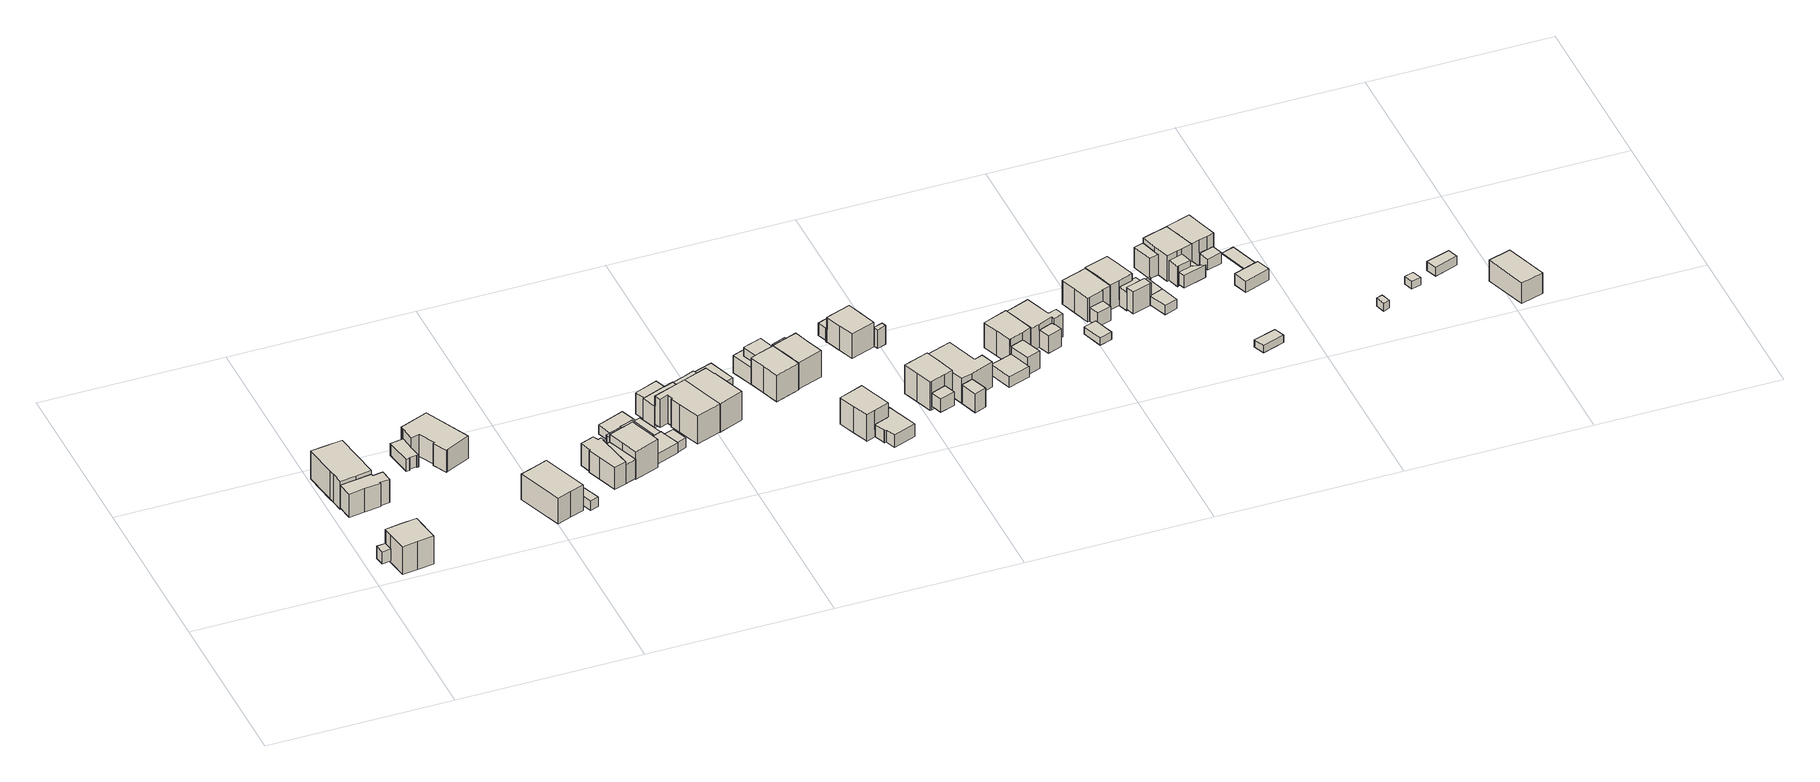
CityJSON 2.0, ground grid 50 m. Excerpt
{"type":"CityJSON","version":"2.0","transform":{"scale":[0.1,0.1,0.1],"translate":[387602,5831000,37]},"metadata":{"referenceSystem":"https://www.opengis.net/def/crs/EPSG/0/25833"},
"CityObjects":{
"building1":{"type":"Building","attributes":{"Gemeindeschluessel":"11000012","function":"31001_1010"},"address":[{"country":"Germany","locality":"Berlin","thoroughfareNumber":"52","thoroughfareName":"Am Vierrutenberg"}],"children":["building1-1","building1-2"]},
"building1-1":{"type":"BuildingPart","attributes":{"BezugspunktDach":"2200","measuredHeight":10.16,"storeysAboveGround":2},"parents":["building1"],"geometry":[{"type":"MultiSurface","lod":"1","boundaries":[[[0,1,2,3,4,5,6]],[[7,8,9,10,11,12,13]],[[7,13,6,5]],[[8,7,5,4]],[[9,8,4,3]],[[10,9,3,2]],[[11,10,2,1]],[[12,11,1,0]],[[13,12,14,15,16,17,0,6]],[[17,16,15,14]]]}]},
"building1-2":{"type":"BuildingPart","attributes":{"BezugspunktDach":"2200","measuredHeight":3.73,"storeysAboveGround":2},"parents":["building1"],"geometry":[{"type":"Solid","lod":"1","boundaries":[[[[18,17,16,19]],[[15,14,20,21]],[[15,21,19,16]],[[20,14,17,18]],[[21,20,18,19]],[[14,15,16,17]]]]}]},
"building2":{"type":"Building","attributes":{"Gemeindeschluessel":"11000012","function":"31001_1010"},"address":[{"country":"Germany","locality":"Berlin","thoroughfareNumber":"54","thoroughfareName":"Am Vierrutenberg"}],"children":["building2-1","building2-2"]},
"building2-1":{"type":"BuildingPart","attributes":{"BezugspunktDach":"2200","measuredHeight":10.24,"storeysAboveGround":2},"parents":["building2"],"geometry":[{"type":"MultiSurface","lod":"1","boundaries":[[[22,23,24,25,26,27,28,29]],[[30,31,32,33,34,35,36,37]],[[30,37,29,28]],[[31,30,28,27]],[[32,31,27,26]],[[38,39,26,25]],[[33,32,40,41]],[[42,38,25,24]],[[34,33,41,43]],[[35,34,24,23]],[[36,35,23,22]],[[37,36,22,29]],[[41,40,39,38]],[[43,41,38,42]]]}]},
"building2-2":{"type":"BuildingPart","attributes":{"BezugspunktDach":"2200","measuredHeight":9.84,"storeysAboveGround":2},"parents":["building2"],"geometry":[{"type":"MultiSurface","lod":"1","boundaries":[[[44,45,46,47,48,49,50,39,38,42]],[[41,40,51,52,53,54,55,56,57,43]],[[51,40,39,50]],[[52,51,50,49]],[[53,52,49,48]],[[54,53,48,47]],[[55,54,47,46]],[[56,55,46,45]],[[57,56,45,44]],[[43,57,44,42]],[[41,43,42,38]],[[58,40,41,38,39]]]}]},
"building3":{"type":"Building","attributes":{"Gemeindeschluessel":"11000012","BezugspunktDach":"2200","function":"31001_2723","measuredHeight":3.62,"storeysAboveGround":1},"address":[{"country":"Germany","locality":"Berlin","thoroughfareNumber":"54 (2)","thoroughfareName":"Am Vierrutenberg"}],"geometry":[{"type":"Solid","lod":"1","boundaries":[[[[59,60,61,62,63,64,65,66,67]],[[68,69,70,71,72,73,74,75,76]],[[68,76,67,66]],[[69,68,66,65]],[[70,69,65,64]],[[71,70,64,63]],[[72,71,63,62]],[[73,72,62,61]],[[74,73,61,60]],[[75,74,60,59]],[[76,75,59,67]]]]}]},
"building4":{"type":"Building","attributes":{"Gemeindeschluessel":"11000012","BezugspunktDach":"2200","function":"31001_1010","measuredHeight":9.41,"storeysAboveGround":1},"address":[{"country":"Germany","locality":"Berlin","thoroughfareNumber":"54 (1)","thoroughfareName":"Am Vierrutenberg"}],"geometry":[{"type":"Solid","lod":"1","boundaries":[[[[77,78,79,80,81,82,83,84,85,86,87]],[[88,89,90,91,92,93,94,95,96,97,98]],[[88,98,87,86]],[[89,88,86,85]],[[90,89,85,84]],[[91,90,84,83]],[[92,91,83,82]],[[93,92,82,81]],[[94,93,81,80]],[[95,94,80,79]],[[96,95,79,78]],[[97,96,78,77]],[[98,97,77,87]]]]}]},
"building5":{"type":"Building","attributes":{"Gemeindeschluessel":"11000012","BezugspunktDach":"2200","function":"31001_1010","measuredHeight":8.39,"storeysAboveGround":2},"address":[{"country":"Germany","locality":"Berlin","thoroughfareNumber":"175","thoroughfareName":"Zehntwerderweg"}],"geometry":[{"type":"Solid","lod":"1","boundaries":[[[[99,100,101,102,103,104]],[[105,106,107,108,109,110]],[[105,110,104,103]],[[106,105,103,102]],[[107,106,102,101]],[[108,107,101,100]],[[109,108,100,99]],[[110,109,99,104]]]]}]},
"building6":{"type":"Building","attributes":{"Gemeindeschluessel":"11000012","BezugspunktDach":"2200","function":"51009_1611","measuredHeight":2.92,"storeysAboveGround":0},"address":[{"country":"Germany","locality":"Berlin"}],"geometry":[{"type":"Solid","lod":"1","boundaries":[[[[111,112,113,114]],[[115,116,117,118]],[[115,118,114,113]],[[116,115,113,112]],[[117,116,112,111]],[[118,117,111,114]]]]}]},
"building7":{"type":"Building","attributes":{"Gemeindeschluessel":"11000012","function":"31001_1010"},"address":[{"country":"Germany","locality":"Berlin","thoroughfareNumber":"177","thoroughfareName":"Zehntwerderweg"}],"children":["building7-1","building7-2"]},
"building7-1":{"type":"BuildingPart","attributes":{"BezugspunktDach":"2200","measuredHeight":8.34,"storeysAboveGround":1},"parents":["building7"],"geometry":[{"type":"MultiSurface","lod":"1","boundaries":[[[119,120,121,122,123,124,125,126,127,128,129,130,131]],[[132,133,134,135,136,137,138,139,140,141,142,143,144]],[[132,144,131,130]],[[133,132,130,129]],[[134,133,129,128]],[[135,134,128,127]],[[136,135,127,126]],[[137,136,126,125]],[[145,146,137,125,124]],[[147,145,138,124,123]],[[140,139,123,122]],[[141,140,122,121]],[[142,141,121,120]],[[143,142,120,119]],[[144,143,119,131]],[[138,137,146,145]],[[139,138,145,147]]]}]},
"building7-2":{"type":"BuildingPart","attributes":{"BezugspunktDach":"2200","measuredHeight":5.83,"storeysAboveGround":1},"parents":["building7"],"geometry":[{"type":"MultiSurface","lod":"1","boundaries":[[[147,148,149,146]],[[150,151,139,137]],[[150,137,146,149]],[[151,150,149,148]],[[139,151,148,147]],[[137,138,145,146]],[[139,147,145,138]]]}]},
"building8":{"type":"Building","attributes":{"Gemeindeschluessel":"11000012","function":"31001_1010"},"address":[{"country":"Germany","locality":"Berlin","thoroughfareNumber":"179","thoroughfareName":"Zehntwerderweg"}],"children":["building8-1","building8-2","building8-3"]},
"building8-1":{"type":"BuildingPart","attributes":{"BezugspunktDach":"2200","measuredHeight":10.84,"storeysAboveGround":1},"parents":["building8"],"geometry":[{"type":"MultiSurface","lod":"1","boundaries":[[[152,153,154,155,156,157,158,159]],[[160,161,162,163,164,165,166,167]],[[160,167,159,158]],[[168,169,158,157]],[[170,171,157,156]],[[163,162,156,155]],[[164,163,155,154]],[[165,164,154,153]],[[166,165,153,152]],[[167,166,152,159]],[[172,161,160,169,168]],[[162,173,161,171,170]]]}]},
"building8-2":{"type":"BuildingPart","attributes":{"BezugspunktDach":"2200","measuredHeight":4.22,"storeysAboveGround":1},"parents":["building8"],"geometry":[{"type":"Solid","lod":"1","boundaries":[[[[169,168,174,175]],[[176,161,160,177]],[[176,177,175,174]],[[177,160,169,175]],[[176,174,168,161]],[[161,168,169,160]]]]}]},
"building8-3":{"type":"BuildingPart","attributes":{"BezugspunktDach":"2200","measuredHeight":4.66,"storeysAboveGround":1},"parents":["building8"],"geometry":[{"type":"MultiSurface","lod":"1","boundaries":[[[170,178,179,180,181,182]],[[183,184,185,186,162,176]],[[183,176,182,181]],[[184,183,181,180]],[[185,184,180,179]],[[186,185,179,178]],[[162,186,178,170]],[[174,168,161,171,182]],[[162,170,171,161]],[[176,161,168,174]]]}]},
"building9":{"type":"Building","attributes":{"Gemeindeschluessel":"11000012","BezugspunktDach":"2200","function":"51009_1610","measuredHeight":3.87,"storeysAboveGround":0},"address":[{"country":"Germany","locality":"Berlin"}],"geometry":[{"type":"Solid","lod":"1","boundaries":[[[[187,188,189,190,191]],[[192,193,194,195,196]],[[192,196,191,190]],[[193,192,190,189]],[[194,193,189,188]],[[195,194,188,187]],[[196,195,187,191]]]]}]},
"building10":{"type":"Building","attributes":{"Gemeindeschluessel":"11000012","BezugspunktDach":"2200","function":"31001_2463","measuredHeight":3.11,"storeysAboveGround":1},"address":[{"country":"Germany","locality":"Berlin","thoroughfareNumber":"179 (1)","thoroughfareName":"Zehntwerderweg"}],"geometry":[{"type":"Solid","lod":"1","boundaries":[[[[197,198,199,200,201,202,203]],[[204,205,206,207,208,209,210]],[[204,210,203,202]],[[205,204,202,201]],[[206,205,201,200]],[[207,206,200,199]],[[208,207,199,198]],[[209,208,198,197]],[[210,209,197,203]]]]}]},
"building11":{"type":"Building","attributes":{"Gemeindeschluessel":"11000012","BezugspunktDach":"2200","function":"31001_2723","measuredHeight":3.48,"storeysAboveGround":1},"address":[{"country":"Germany","locality":"Berlin","thoroughfareNumber":"179 (2)","thoroughfareName":"Zehntwerderweg"}],"geometry":[{"type":"Solid","lod":"1","boundaries":[[[[211,212,213,214,215]],[[216,217,218,219,220]],[[216,220,215,214]],[[217,216,214,213]],[[218,217,213,212]],[[219,218,212,211]],[[220,219,211,215]]]]}]},
"building12":{"type":"Building","attributes":{"Gemeindeschluessel":"11000012","BezugspunktDach":"2200","function":"51009_1611","measuredHeight":2.94,"storeysAboveGround":0},"address":[{"country":"Germany","locality":"Berlin"}],"geometry":[{"type":"Solid","lod":"1","boundaries":[[[[199,221,222,200]],[[223,224,225,226]],[[223,226,200,222]],[[224,223,222,221]],[[225,224,221,199]],[[226,225,199,200]]]]}]},
"building13":{"type":"Building","attributes":{"Gemeindeschluessel":"11000012","function":"31001_1010"},"address":[{"country":"Germany","locality":"Berlin","thoroughfareNumber":"181","thoroughfareName":"Zehntwerderweg"}],"children":["building13-1","building13-2","building13-3"]},
"building13-1":{"type":"BuildingPart","attributes":{"BezugspunktDach":"2200","measuredHeight":10.29,"storeysAboveGround":2},"parents":["building13"],"geometry":[{"type":"MultiSurface","lod":"1","boundaries":[[[227,228,229,230,231,232,233,234,235,236]],[[237,238,239,240,241,242,243,244,245,246]],[[247,248,249,236,235]],[[238,237,235,234]],[[239,238,234,233]],[[240,239,233,232]],[[241,240,232,231]],[[242,241,231,230]],[[243,242,230,229]],[[244,243,229,228]],[[245,244,228,227]],[[246,245,227,236]],[[237,246,249,248,247]]]}]},
"building13-2":{"type":"BuildingPart","attributes":{"BezugspunktDach":"2200","measuredHeight":6.56,"storeysAboveGround":2},"parents":["building13"],"geometry":[{"type":"MultiSurface","lod":"1","boundaries":[[[248,247,250,251]],[[252,253,254,255]],[[252,255,251,256,257,258,259,250]],[[253,252,250,247]],[[254,253,247,237,246,248]],[[255,254,248,251]],[[259,258,257,256]],[[248,246,237,247]]]}]},
"building13-3":{"type":"BuildingPart","attributes":{"BezugspunktDach":"2200","measuredHeight":6.56,"storeysAboveGround":2},"parents":["building13"],"geometry":[{"type":"Solid","lod":"1","boundaries":[[[[256,259,260,261]],[[262,258,257,263]],[[262,263,261,260]],[[258,262,260,259]],[[263,257,256,261]],[[257,258,259,256]]]]}]},
"building14":{"type":"Building","attributes":{"Gemeindeschluessel":"11000012","function":"31001_1010"},"address":[{"country":"Germany","locality":"Berlin","thoroughfareNumber":"183","thoroughfareName":"Zehntwerderweg"}],"children":["building14-1","building14-2"]},
"building14-1":{"type":"BuildingPart","attributes":{"BezugspunktDach":"2200","measuredHeight":10.33,"storeysAboveGround":2},"parents":["building14"],"geometry":[{"type":"MultiSurface","lod":"1","boundaries":[[[234,233,264,265,266,267,268,269,235]],[[270,271,272,273,274,275,276,277,278]],[[270,279,280,281,235,269]],[[271,270,269,268]],[[272,271,268,267]],[[273,272,267,266]],[[274,273,266,265]],[[275,274,265,264]],[[276,275,264,233]],[[277,276,233,234]],[[278,277,234,235]],[[282,280,279,270]],[[283,282,278,281,280]]]}]},
"building14-2":{"type":"BuildingPart","attributes":{"BezugspunktDach":"2200","measuredHeight":6.75,"storeysAboveGround":2},"parents":["building14"],"geometry":[{"type":"MultiSurface","lod":"1","boundaries":[[[281,280,279,284,285,286]],[[287,288,289,290,291,292]],[[287,292,286,285]],[[288,287,285,284]],[[289,288,284,279]],[[290,289,270,282]],[[291,290,280,282,278,281]],[[292,291,281,286]],[[282,270,279,280]],[[281,278,282,280]]]}]},
"building15":{"type":"Building","attributes":{"Gemeindeschluessel":"11000012","BezugspunktDach":"2200","function":"51009_1610","measuredHeight":5,"storeysAboveGround":0},"address":[{"country":"Germany","locality":"Berlin"}],"geometry":[{"type":"Solid","lod":"1","boundaries":[[[[293,294,295,296,297,298,299]],[[300,301,302,303,304,305,306]],[[300,306,299,298]],[[301,300,298,297]],[[302,301,297,296]],[[303,302,296,295]],[[304,303,295,294]],[[305,304,294,293]],[[306,305,293,299]]]]}]},
"building16":{"type":"Building","attributes":{"Gemeindeschluessel":"11000012","function":"31001_1010"},"address":[{"country":"Germany","locality":"Berlin","thoroughfareNumber":"185","thoroughfareName":"Zehntwerderweg"}],"children":["building16-1","building16-2","building16-3"]},
"building16-1":{"type":"BuildingPart","attributes":{"BezugspunktDach":"2200","measuredHeight":10.4,"storeysAboveGround":2},"parents":["building16"],"geometry":[{"type":"MultiSurface","lod":"1","boundaries":[[[307,308,309,310,311,312,313]],[[314,315,316,317,318,319,320]],[[321,322,313,312]],[[323,324,314,312,311]],[[316,315,311,310]],[[317,316,310,309]],[[318,317,309,308]],[[319,318,308,307]],[[320,319,307,313]],[[314,320,322,321]],[[314,324,323,315]]]}]},
"building16-2":{"type":"BuildingPart","attributes":{"BezugspunktDach":"2200","measuredHeight":7.84,"storeysAboveGround":2},"parents":["building16"],"geometry":[{"type":"MultiSurface","lod":"1","boundaries":[[[324,323,325,326]],[[327,315,314,328]],[[329,330,328,326,325]],[[315,327,325,323]],[[331,330,321,324,326]],[[327,328,330,329]],[[332,314,315,323,324]],[[328,314,321,330,331]]]}]},
"building16-3":{"type":"BuildingPart","attributes":{"BezugspunktDach":"2200","measuredHeight":5.29,"storeysAboveGround":2},"parents":["building16"],"geometry":[{"type":"MultiSurface","lod":"1","boundaries":[[[322,321,330,329,333,334]],[[335,336,337,338,339,340]],[[335,340,334,333]],[[336,335,333,329]],[[337,336,329,327,328,341]],[[338,337,328,314,321]],[[339,338,321,314,320,322]],[[340,339,322,334]],[[341,328,327,329,330]],[[330,321,314,328]],[[322,320,314,321]]]}]},
"building17":{"type":"Building","attributes":{"Gemeindeschluessel":"11000012","function":"31001_1010"},"address":[{"country":"Germany","locality":"Berlin","thoroughfareNumber":"184","thoroughfareName":"Zehntwerderweg"}],"children":["building17-1","building17-2"]},
"building17-1":{"type":"BuildingPart","attributes":{"BezugspunktDach":"2200","measuredHeight":9.55,"storeysAboveGround":2},"parents":["building17"],"geometry":[{"type":"MultiSurface","lod":"1","boundaries":[[[342,343,344,345,346,347,348,349]],[[350,351,352,353,354,355,356,357]],[[350,357,349,348]],[[351,350,348,347]],[[352,351,347,346],[358,359,360,361]],[[362,363,360,346,345]],[[353,352,359,364]],[[354,353,345,344]],[[355,354,344,343]],[[356,355,343,342]],[[357,356,342,349]],[[360,359,358,361]],[[364,359,360,363,362]]]}]},
"building17-2":{"type":"BuildingPart","attributes":{"BezugspunktDach":"2200","measuredHeight":4.84,"storeysAboveGround":2},"parents":["building17"],"geometry":[{"type":"Solid","lod":"1","boundaries":[[[[365,366,367,368,369,370,371,361,360,363]],[[359,358,372,373,374,375,376,377,378,364]],[[372,358,361,371]],[[373,372,371,370]],[[374,373,370,369]],[[375,374,369,368]],[[376,375,368,367]],[[377,376,367,366]],[[378,377,366,365]],[[364,378,365,363]],[[359,364,363,360]],[[358,359,360,361]]]]}]},
"building18":{"type":"Building","attributes":{"Gemeindeschluessel":"11000012","function":"31001_1010"},"address":[{"country":"Germany","locality":"Berlin","thoroughfareNumber":"187","thoroughfareName":"Zehntwerderweg"}],"children":["building18-1","building18-2"]},
"building18-1":{"type":"BuildingPart","attributes":{"BezugspunktDach":"2200","measuredHeight":10.1,"storeysAboveGround":2},"parents":["building18"],"geometry":[{"type":"MultiSurface","lod":"1","boundaries":[[[379,380,381,382,383,384,385]],[[386,387,388,389,390,391,392]],[[386,392,385,384]],[[387,393,394,384,383]],[[388,387,383,382]],[[389,388,382,381]],[[390,389,381,380]],[[391,390,380,379]],[[392,391,379,385]],[[386,394,393,387]]]}]},
"building18-2":{"type":"BuildingPart","attributes":{"BezugspunktDach":"2200","measuredHeight":5.22,"storeysAboveGround":2},"parents":["building18"],"geometry":[{"type":"MultiSurface","lod":"1","boundaries":[[[394,393,395,396,397,398,399]],[[400,401,402,403,404,405,406]],[[400,406,399,398]],[[401,400,398,397]],[[402,401,397,396]],[[403,402,396,395]],[[404,403,395,393]],[[405,404,393,387,386,407]],[[406,405,394,399]],[[407,386,387,393,394]]]}]},
"building19":{"type":"Building","attributes":{"Gemeindeschluessel":"11000012","BezugspunktDach":"2200","function":"31001_2463","measuredHeight":4.08,"storeysAboveGround":1},"address":[{"country":"Germany","locality":"Berlin","thoroughfareNumber":"184 (1)","thoroughfareName":"Zehntwerderweg"}],"geometry":[{"type":"Solid","lod":"1","boundaries":[[[[408,409,410,411,412,413,414]],[[415,416,417,418,419,420,421]],[[415,421,414,413]],[[416,415,413,412]],[[417,416,412,411]],[[418,417,411,410]],[[419,418,410,409]],[[420,419,409,408]],[[421,420,408,414]]]]}]},
"building20":{"type":"Building","attributes":{"Gemeindeschluessel":"11000012","function":"31001_1010"},"address":[{"country":"Germany","locality":"Berlin","thoroughfareNumber":"189","thoroughfareName":"Zehntwerderweg"}],"children":["building20-1","building20-2"]},
"building20-1":{"type":"BuildingPart","attributes":{"BezugspunktDach":"2200","measuredHeight":9.28,"storeysAboveGround":2},"parents":["building20"],"geometry":[{"type":"MultiSurface","lod":"1","boundaries":[[[422,423,424,425,426,427,428]],[[429,430,431,432,433,434,435]],[[436,437,428,427]],[[430,429,427,426]],[[431,430,426,425]],[[432,431,425,424]],[[433,432,424,423]],[[434,433,423,422]],[[435,434,422,428]],[[429,435,438,437,436]]]}]},
"building20-2":{"type":"BuildingPart","attributes":{"BezugspunktDach":"2200","measuredHeight":3.8,"storeysAboveGround":2},"parents":["building20"],"geometry":[{"type":"MultiSurface","lod":"1","boundaries":[[[439,440,437,436,441,442]],[[443,444,445,446,447,448]],[[443,448,442,441]],[[444,443,441,436]],[[445,444,429,435]],[[446,445,437,440]],[[447,446,440,439]],[[448,447,439,442]],[[435,429,436,437]]]}]},
"building21":{"type":"Building","attributes":{"Gemeindeschluessel":"11000012","function":"31001_1010"},"address":[{"country":"Germany","locality":"Berlin","thoroughfareNumber":"186","thoroughfareName":"Zehntwerderweg"}],"children":["building21-1","building21-2"]},
"building21-1":{"type":"BuildingPart","attributes":{"BezugspunktDach":"2200","measuredHeight":10.54,"storeysAboveGround":2},"parents":["building21"],"geometry":[{"type":"MultiSurface","lod":"1","boundaries":[[[449,450,451,452,453,454,455,456]],[[457,458,459,460,461,462,463,464]],[[457,464,456,455]],[[458,457,455,454]],[[459,458,454,453]],[[460,459,453,452]],[[461,460,465,466,467,468,469,452,451]],[[462,461,451,450]],[[463,462,450,449]],[[464,463,449,456]],[[469,468,467,466,465]]]}]},
"building21-2":{"type":"BuildingPart","attributes":{"BezugspunktDach":"2200","measuredHeight":4.04,"storeysAboveGround":2},"parents":["building21"],"geometry":[{"type":"Solid","lod":"1","boundaries":[[[[470,471,469,468]],[[466,472,473,467]],[[472,466,469,471]],[[473,472,471,470]],[[467,473,470,468]],[[466,467,468,469]]]]}]},
"building22":{"type":"Building","attributes":{"Gemeindeschluessel":"11000012","BezugspunktDach":"2200","function":"51009_1610","measuredHeight":5.66,"storeysAboveGround":0},"address":[{"country":"Germany","locality":"Berlin"}],"geometry":[{"type":"Solid","lod":"1","boundaries":[[[[474,475,476,477]],[[478,479,480,481]],[[478,481,477,476]],[[479,478,476,475]],[[480,479,475,474]],[[481,480,474,477]]]]}]},
"building23":{"type":"Building","attributes":{"Gemeindeschluessel":"11000012","function":"31001_1010"},"address":[{"country":"Germany","locality":"Berlin","thoroughfareNumber":"188","thoroughfareName":"Zehntwerderweg"}],"children":["building23-1","building23-2"]},
"building23-1":{"type":"BuildingPart","attributes":{"BezugspunktDach":"2200","measuredHeight":9.45,"storeysAboveGround":1},"parents":["building23"],"geometry":[{"type":"MultiSurface","lod":"1","boundaries":[[[482,483,484,485,486,487,488,489,490,491]],[[492,493,494,495,496,497,498,499,500,501]],[[492,501,491,490]],[[493,492,490,489]],[[494,493,489,488]],[[495,494,488,487]],[[496,495,487,486]],[[497,496,486,485]],[[502,503,504,497,485,484]],[[499,498,484,483]],[[500,499,483,482]],[[501,500,482,491]],[[498,497,504,503,502]]]}]},
"building23-2":{"type":"BuildingPart","attributes":{"BezugspunktDach":"2200","measuredHeight":5.75,"storeysAboveGround":1},"parents":["building23"],"geometry":[{"type":"Solid","lod":"1","boundaries":[[[[505,506,504,503]],[[497,507,508,498]],[[507,497,504,506]],[[508,507,506,505]],[[498,508,505,503]],[[497,498,503,504]]]]}]},
"building24":{"type":"Building","attributes":{"Gemeindeschluessel":"11000012","BezugspunktDach":"2200","function":"31001_2463","measuredHeight":3.59,"storeysAboveGround":1},"address":[{"country":"Germany","locality":"Berlin","thoroughfareNumber":"190 (1)","thoroughfareName":"Zehntwerderweg"}],"geometry":[{"type":"Solid","lod":"1","boundaries":[[[[509,510,511,512,513,514,515]],[[516,517,518,519,520,521,522]],[[516,522,515,514]],[[517,516,514,513]],[[518,517,513,512]],[[519,518,512,511]],[[520,519,511,510]],[[521,520,510,509]],[[522,521,509,515]]]]}]},
"building25":{"type":"Building","attributes":{"Gemeindeschluessel":"11000012","function":"31001_1010"},"address":[{"country":"Germany","locality":"Berlin","thoroughfareNumber":"190","thoroughfareName":"Zehntwerderweg"}],"children":["building25-1","building25-2"]},
"building25-1":{"type":"BuildingPart","attributes":{"BezugspunktDach":"2200","measuredHeight":9.92,"storeysAboveGround":1},"parents":["building25"],"geometry":[{"type":"Solid","lod":"1","boundaries":[[[[523,524,525,526,527,528,529,530]],[[531,532,533,534,535,536,537,538]],[[531,538,530,529]],[[532,531,529,528]],[[533,532,528,527]],[[534,533,527,526]],[[535,534,526,525],[535,539,540,534]],[[536,535,525,524]],[[537,536,524,523]],[[538,537,523,530]],[[539,535,534,540]]]]}]},
"building25-2":{"type":"BuildingPart","attributes":{"BezugspunktDach":"2200","measuredHeight":5.38,"storeysAboveGround":1},"parents":["building25"],"geometry":[{"type":"Solid","lod":"1","boundaries":[[[[541,542,540,539]],[[534,543,544,535]],[[543,534,540,542]],[[544,543,542,541]],[[535,544,541,539]],[[535,539,540,534]]]]}]},
"building26":{"type":"Building","attributes":{"Gemeindeschluessel":"11000012","function":"31001_1010"},"address":[{"country":"Germany","locality":"Berlin","thoroughfareNumber":"192","thoroughfareName":"Zehntwerderweg"}],"children":["building26-1","building26-2"]},
"building26-1":{"type":"BuildingPart","attributes":{"BezugspunktDach":"2200","measuredHeight":9.7,"storeysAboveGround":1},"parents":["building26"],"geometry":[{"type":"MultiSurface","lod":"1","boundaries":[[[545,546,547,548,549,550,551,552,553,554,555]],[[556,557,558,559,560,561,562,563,564,565,566]],[[556,566,555,554]],[[557,556,554,553]],[[558,557,553,552]],[[559,558,552,551]],[[560,559,551,550]],[[561,560,550,549]],[[567,568,569,561,549,548]],[[570,568,562,548,547]],[[564,563,547,546]],[[565,564,546,545]],[[566,565,545,555]],[[562,561,569,568,567]],[[563,562,568,570]]]}]},
"building26-2":{"type":"BuildingPart","attributes":{"BezugspunktDach":"2200","measuredHeight":5.3,"storeysAboveGround":1},"parents":["building26"],"geometry":[{"type":"MultiSurface","lod":"1","boundaries":[[[571,572,569,568,570]],[[562,561,573,574,563]],[[574,573,572,571]],[[563,574,571,570]],[[562,563,570,568]],[[561,562,568,569]]]}]},
"building27":{"type":"Building","attributes":{"Gemeindeschluessel":"11000012","BezugspunktDach":"2200","function":"31001_2463","measuredHeight":2.15,"storeysAboveGround":1},"address":[{"country":"Germany","locality":"Berlin","thoroughfareNumber":"194 (1)","thoroughfareName":"Zehntwerderweg"}],"geometry":[{"type":"Solid","lod":"1","boundaries":[[[[575,576,577,578]],[[579,580,581,582]],[[579,582,578,577]],[[580,579,577,576]],[[581,580,576,575]],[[582,581,575,578]]]]}]},
"building28":{"type":"Building","attributes":{"Gemeindeschluessel":"11000012","function":"31001_1010"},"address":[{"country":"Germany","locality":"Berlin","thoroughfareNumber":"194","thoroughfareName":"Zehntwerderweg"}],"children":["building28-1","building28-2"]},
"building28-1":{"type":"BuildingPart","attributes":{"BezugspunktDach":"2200","measuredHeight":9.28,"storeysAboveGround":1},"parents":["building28"],"geometry":[{"type":"Solid","lod":"1","boundaries":[[[[583,584,585,586,587,588,589,590,591]],[[592,593,594,595,596,597,598,599,600]],[[592,600,591,590]],[[593,592,590,589]],[[594,593,589,588]],[[595,594,588,587]],[[596,595,587,586]],[[597,601,602,596,586,585]],[[598,597,585,584]],[[599,598,584,583]],[[600,599,583,591]],[[596,602,601,597]]]]}]},
"building28-2":{"type":"BuildingPart","attributes":{"BezugspunktDach":"2200","measuredHeight":4.8,"storeysAboveGround":1},"parents":["building28"],"geometry":[{"type":"Solid","lod":"1","boundaries":[[[[603,604,602,601]],[[596,605,606,597]],[[605,596,602,604]],[[606,605,604,603]],[[597,606,603,601]],[[596,597,601,602]]]]}]},
"building29":{"type":"Building","attributes":{"Gemeindeschluessel":"11000012","function":"31001_1010"},"address":[{"country":"Germany","locality":"Berlin","thoroughfareNumber":"196","thoroughfareName":"Zehntwerderweg"}],"children":["building29-1","building29-2","building29-3"]},
"building29-1":{"type":"BuildingPart","attributes":{"BezugspunktDach":"2200","measuredHeight":9.88,"storeysAboveGround":2},"parents":["building29"],"geometry":[{"type":"MultiSurface","lod":"1","boundaries":[[[607,608,609,610,611,612,613,614]],[[615,616,617,618,619,620,621,622]],[[615,622,614,613]],[[616,615,613,612]],[[617,616,612,611]],[[623,624,611,610]],[[625,626,623,618,610,609]],[[620,619,609,608]],[[621,620,608,607]],[[622,621,607,614]],[[618,617,624,623]],[[619,618,623,626,625]]]}]},
"building29-2":{"type":"BuildingPart","attributes":{"BezugspunktDach":"2200","measuredHeight":5.62,"storeysAboveGround":2},"parents":["building29"],"geometry":[{"type":"MultiSurface","lod":"1","boundaries":[[[627,628,629,624,623,626]],[[618,617,630,631,632,619]],[[630,617,624,629]],[[631,630,629,628]],[[632,631,628,633,634]],[[619,632,627,626]],[[618,619,626,623]],[[617,618,623,624]],[[634,633,628,627]]]}]},
"building29-3":{"type":"BuildingPart","attributes":{"BezugspunktDach":"2200","measuredHeight":7.06,"storeysAboveGround":2},"parents":["building29"],"geometry":[{"type":"MultiSurface","lod":"1","boundaries":[[[635,636,637,638,639]],[[633,640,641,642,634]],[[633,628,627,639,638]],[[640,633,638,637]],[[641,640,637,636]],[[642,641,636,635]],[[634,642,635,639]],[[634,627,628,633]]]}]},
"building30":{"type":"Building","attributes":{"Gemeindeschluessel":"11000012","BezugspunktDach":"2200","function":"31001_2000","measuredHeight":2.81,"storeysAboveGround":1},"address":[{"country":"Germany","locality":"Berlin","thoroughfareNumber":"196 (2)","thoroughfareName":"Zehntwerderweg"}],"geometry":[{"type":"Solid","lod":"1","boundaries":[[[[643,644,645,646,647]],[[648,649,650,651,652]],[[648,652,647,646]],[[649,648,646,645]],[[650,649,645,644]],[[651,650,644,643]],[[652,651,643,647]]]]}]},
"building31":{"type":"Building","attributes":{"Gemeindeschluessel":"11000012","BezugspunktDach":"2200","function":"31001_2463","measuredHeight":3.26,"storeysAboveGround":1},"address":[{"country":"Germany","locality":"Berlin","thoroughfareNumber":"196 (1)","thoroughfareName":"Zehntwerderweg"}],"geometry":[{"type":"Solid","lod":"1","boundaries":[[[[653,646,645,654,655,656,657]],[[658,659,660,661,662,663,664]],[[658,664,657,656]],[[659,658,656,655]],[[660,659,655,654]],[[661,660,654,645]],[[662,661,645,646]],[[663,662,646,653]],[[664,663,653,657]]]]}]},
"building32":{"type":"Building","attributes":{"Gemeindeschluessel":"11000012","BezugspunktDach":"2200","function":"31001_2463","measuredHeight":2.19,"storeysAboveGround":1},"address":[{"country":"Germany","locality":"Berlin","thoroughfareNumber":"196A (1)","thoroughfareName":"Zehntwerderweg"}],"geometry":[{"type":"Solid","lod":"1","boundaries":[[[[665,666,667,668]],[[669,670,671,672]],[[669,672,668,667]],[[670,669,667,666]],[[671,670,666,665]],[[672,671,665,668]]]]}]},
"building33":{"type":"Building","attributes":{"Gemeindeschluessel":"11000012","function":"51009_1610"},"address":[{"country":"Germany","locality":"Berlin"}],"children":["building33-1","building33-2"]},
"building33-1":{"type":"BuildingPart","attributes":{"BezugspunktDach":"2200","measuredHeight":9.19,"storeysAboveGround":0},"parents":["building33"],"geometry":[{"type":"MultiSurface","lod":"1","boundaries":[[[673,674,675,676,677,678,679,680]],[[681,682,683,684,685,686,687,688]],[[681,688,680,679]],[[682,681,679,678]],[[683,682,678,677]],[[684,683,677,676]],[[685,684,676,675]],[[686,685,675,674]],[[689,690,691,687,686,674,673]],[[688,687,673,680],[688,692,689,687]],[[687,691,690,689]],[[689,692,688,687]]]}]},
"building33-2":{"type":"BuildingPart","attributes":{"BezugspunktDach":"2200","measuredHeight":6.21,"storeysAboveGround":0},"parents":["building33"],"geometry":[{"type":"MultiSurface","lod":"1","boundaries":[[[693,690,692,694]],[[688,691,695,696]],[[688,696,694,692]],[[695,691,690,693]],[[696,695,693,694]],[[691,687,689,690]],[[688,692,689,687]]]}]},
"building34":{"type":"Building","attributes":{"Gemeindeschluessel":"11000012","function":"31001_1010"},"address":[{"country":"Germany","locality":"Berlin","thoroughfareNumber":"198","thoroughfareName":"Zehntwerderweg"}],"children":["building34-1","building34-2"]},
"building34-1":{"type":"BuildingPart","attributes":{"BezugspunktDach":"2200","measuredHeight":9.14,"storeysAboveGround":2},"parents":["building34"],"geometry":[{"type":"MultiSurface","lod":"1","boundaries":[[[673,674,676,677,678,679,680]],[[697,698,699,700,701,702,703]],[[697,703,680,679]],[[698,697,679,678]],[[699,698,678,677]],[[700,699,677,676]],[[701,704,705,706,676,674]],[[702,701,674,673]],[[703,702,673,680]],[[700,706,705,704]]]}]},
"building34-2":{"type":"BuildingPart","attributes":{"BezugspunktDach":"2200","measuredHeight":6.17,"storeysAboveGround":2},"parents":["building34"],"geometry":[{"type":"MultiSurface","lod":"1","boundaries":[[[707,708,709,706,705]],[[700,710,711,712,704]],[[710,700,706,709]],[[711,710,709,708]],[[712,711,708,707]],[[704,712,707,705]],[[713,700,704,705,706]]]}]},
"building35":{"type":"Building","attributes":{"Gemeindeschluessel":"11000012","function":"31001_2723"},"address":[{"country":"Germany","locality":"Berlin","thoroughfareNumber":"198 (2)","thoroughfareName":"Zehntwerderweg"}],"children":["building35-1","building35-2"]},
"building35-1":{"type":"BuildingPart","attributes":{"BezugspunktDach":"2200","measuredHeight":3.81,"storeysAboveGround":1},"parents":["building35"],"geometry":[{"type":"MultiSurface","lod":"1","boundaries":[[[714,715,716,717]],[[718,719,720,721]],[[718,721,717,716]],[[719,722,723,716,715]],[[720,719,715,714]],[[721,720,714,717]],[[723,722,719,718]]]}]},
"building35-2":{"type":"BuildingPart","attributes":{"BezugspunktDach":"2200","measuredHeight":1.9,"storeysAboveGround":1},"parents":["building35"],"geometry":[{"type":"Solid","lod":"1","boundaries":[[[[723,722,724,725]],[[726,719,718,727]],[[726,727,725,724]],[[719,726,724,722]],[[727,718,723,725]],[[723,718,719,722]]]]}]},
"building36":{"type":"Building","attributes":{"Gemeindeschluessel":"11000012","function":"31001_1010"},"address":[{"country":"Germany","locality":"Berlin","thoroughfareNumber":"200","thoroughfareName":"Zehntwerderweg"}],"children":["building36-1","building36-2"]},
"building36-1":{"type":"BuildingPart","attributes":{"BezugspunktDach":"2200","measuredHeight":9.53,"storeysAboveGround":2},"parents":["building36"],"geometry":[{"type":"MultiSurface","lod":"1","boundaries":[[[728,729,730,731,732,733,734,735]],[[736,737,738,739,740,699,698,697]],[[736,697,735,734]],[[737,736,734,733]],[[738,737,733,732]],[[741,742,743,744,739,738,732,731]],[[740,739,731,730],[745,746,741,744]],[[699,740,730,729]],[[698,699,729,728]],[[697,698,728,735]],[[744,743,742,741]],[[741,746,745,744]]]}]},
"building36-2":{"type":"BuildingPart","attributes":{"BezugspunktDach":"2200","measuredHeight":3.31,"storeysAboveGround":2},"parents":["building36"],"geometry":[{"type":"MultiSurface","lod":"1","boundaries":[[[747,748,742,746]],[[743,749,750,745]],[[749,743,742,748]],[[750,749,748,747]],[[745,750,747,746]],[[743,744,741,742]],[[745,751,746,741,744]]]}]},
"building37":{"type":"Building","attributes":{"Gemeindeschluessel":"11000012","BezugspunktDach":"2200","function":"31001_2723","measuredHeight":4.08,"storeysAboveGround":1},"address":[{"country":"Germany","locality":"Berlin","thoroughfareNumber":"200 (2)","thoroughfareName":"Zehntwerderweg"}],"geometry":[{"type":"Solid","lod":"1","boundaries":[[[[752,753,754,755]],[[756,757,758,759]],[[756,759,755,754]],[[757,756,754,753]],[[758,757,753,752]],[[759,758,752,755]]]]}]},
"building38":{"type":"Building","attributes":{"Gemeindeschluessel":"11000012","BezugspunktDach":"2200","function":"31001_2463","measuredHeight":0.281,"storeysAboveGround":1},"address":[{"country":"Germany","locality":"Berlin","thoroughfareNumber":"200 (1)","thoroughfareName":"Zehntwerderweg"}],"geometry":[{"type":"Solid","lod":"1","boundaries":[[[[760,761,762,763]],[[764,765,766,767]],[[764,767,763,762]],[[765,764,762,761]],[[766,765,761,760]],[[767,766,760,763]]]]}]},
"building39":{"type":"Building","attributes":{"Gemeindeschluessel":"11000012","BezugspunktDach":"2200","function":"31001_2723","measuredHeight":2.43,"storeysAboveGround":1},"address":[{"country":"Germany","locality":"Berlin","thoroughfareNumber":"202B (1)","thoroughfareName":"Zehntwerderweg"}],"geometry":[{"type":"Solid","lod":"1","boundaries":[[[[768,769,770,771]],[[772,773,774,775]],[[772,775,771,770]],[[773,772,770,769]],[[774,773,769,768]],[[775,774,768,771]]]]}]},
"building40":{"type":"Building","attributes":{"Gemeindeschluessel":"11000012","BezugspunktDach":"2200","function":"31001_2723","measuredHeight":2.24,"storeysAboveGround":1},"address":[{"country":"Germany","locality":"Berlin","thoroughfareNumber":"202A (1)","thoroughfareName":"Zehntwerderweg"}],"geometry":[{"type":"Solid","lod":"1","boundaries":[[[[776,777,778,779]],[[780,781,782,783]],[[780,783,779,778]],[[781,780,778,777]],[[782,781,777,776]],[[783,782,776,779]]]]}]},
"building41":{"type":"Building","attributes":{"Gemeindeschluessel":"11000012","BezugspunktDach":"2200","function":"51009_1611","measuredHeight":3.27,"storeysAboveGround":0},"address":[{"country":"Germany","locality":"Berlin"}],"geometry":[{"type":"Solid","lod":"1","boundaries":[[[[784,785,786,787,788]],[[789,790,791,792,793]],[[789,793,788,787]],[[790,789,787,786]],[[791,790,786,785]],[[792,791,785,784]],[[793,792,784,788]]]]}]},
"building42":{"type":"Building","attributes":{"Gemeindeschluessel":"11000012","BezugspunktDach":"2200","function":"31001_1010","measuredHeight":8.33,"storeysAboveGround":1},"address":[{"country":"Germany","locality":"Berlin","thoroughfareNumber":"208B","thoroughfareName":"Zehntwerderweg"}],"geometry":[{"type":"Solid","lod":"1","boundaries":[[[[794,795,796,797,798]],[[799,800,801,802,803]],[[799,803,798,797]],[[800,799,797,796]],[[801,800,796,795]],[[802,801,795,794]],[[803,802,794,798]]]]}]}
},
"vertices":[
[58,63,101],[66,7,101],[109,13,101],[153,19,101],[141,102,101],[98,96,101],[54,89,101],[98,96,16],[141,102,16],[153,19,16],[109,13,16],[66,7,16],[58,63,16],[54,89,16],[58,63,21],[54,89,21],[54,89,58],[58,63,58],
[34,60,58],[30,86,58],[34,60,21],[30,86,21],
[17,358,101],[19,342,101],[24,311,101],[68,317,101],[111,323,101],[90,464,101],[47,458,101],[3,452,101],[47,458,15],[90,464,15],[111,323,15],[68,317,15],[24,311,15],[19,342,15],[17,358,15],[3,452,15],[68,317,90],[111,323,90],[111,323,19],[68,317,19],[24,311,90],[24,311,19],
[30,267,90],[74,274,90],[118,280,90],[117,283,90],[144,287,90],[140,320,90],[112,316,90],[112,316,19],[140,320,19],[144,287,19],[117,283,19],[118,280,19],[74,274,19],[30,267,19],[111,323,89],
[230,393,52],[240,394,52],[239,397,52],[260,400,52],[261,398,52],[265,398,52],[260,432,52],[255,474,52],[219,468,52],[255,474,16],[260,432,16],[265,398,16],[261,398,16],[260,400,16],[239,397,16],[240,394,16],[230,393,16],[219,468,16],
[255,474,82],[260,432,82],[283,439,82],[306,395,82],[302,393,82],[321,354,82],[326,357,82],[392,388,82],[332,514,82],[259,485,82],[254,483,82],[259,485,14],[332,514,14],[392,388,14],[326,357,14],[321,354,14],[302,393,14],[306,395,14],[283,439,14],[260,432,14],[255,474,14],[254,483,14],
[496,57,93],[535,72,93],[574,86,93],[527,212,93],[488,197,93],[449,183,93],[488,197,15],[527,212,15],[574,86,15],[535,72,15],[496,57,15],[449,183,15],
[587,70,51],[610,78,51],[592,125,51],[569,116,51],[592,125,22],[610,78,22],[587,70,22],[569,116,22],
[647,222,84],[644,221,84],[657,186,84],[676,133,84],[709,145,84],[699,201,84],[692,239,84],[691,246,84],[693,247,84],[689,258,84],[680,254,84],[674,269,84],[636,255,84],[674,269,17],[680,254,17],[689,258,17],[693,247,17],[691,246,17],[692,239,17],[699,201,17],[709,145,17],[676,133,17],[657,186,17],[644,221,17],[647,222,17],[636,255,17],[699,201,75],[692,239,75],[709,145,75],
[740,157,75],[707,245,75],[707,245,17],[740,157,17],
[724,201,98],[740,157,98],[809,183,98],[794,228,98],[789,241,98],[778,272,98],[735,256,98],[707,245,98],[735,256,13],[778,272,13],[789,241,13],[794,228,13],[809,183,13],[740,157,13],[724,201,13],[707,245,13],[778,272,56],[735,256,56],[789,241,58],[778,272,58],[778,272,49],[788,242,13],
[763,315,56],[720,299,56],[763,315,13],[720,299,13],
[807,248,58],[826,255,58],[800,329,58],[781,322,58],[763,315,58],[781,322,13],[800,329,13],[826,255,13],[807,248,13],
[747,310,36],[785,324,36],[823,338,36],[801,397,36],[727,368,36],[801,397,9],[823,338,9],[785,324,9],[747,310,9],[727,368,9],
[809,183,54],[871,206,54],[871,208,54],[854,252,54],[850,264,54],[826,255,54],[789,241,54],[826,255,23],[850,264,23],[854,252,23],[871,208,23],[871,206,23],[809,183,23],[789,241,23],
[826,255,52],[838,260,52],[850,264,52],[823,338,52],[800,329,52],[823,338,24],[850,264,24],[838,260,24],[826,255,24],[800,329,24],
[897,218,54],[881,262,54],[881,262,24],[897,218,24],[871,208,24],[854,252,24],
[873,327,102],[897,336,102],[903,320,102],[899,319,102],[910,291,102],[933,230,102],[1002,256,102],[980,317,102],[958,379,102],[866,344,102],[958,379,16],[980,317,16],[1002,256,16],[933,230,16],[910,291,16],[899,319,16],[903,320,16],[897,336,16],[873,327,16],[866,344,16],[958,379,70],[866,344,70],[866,344,20],
[943,420,70],[851,385,70],[943,420,5],[958,379,5],[866,344,5],[851,385,5],[854,386,70],[854,386,5],[917,411,5],[917,411,70],
[907,439,70],[843,414,70],[907,439,5],[843,414,5],
[1070,282,102],[1048,343,102],[1038,370,102],[1037,375,102],[1035,374,102],[1024,403,102],[1024,403,15],[1035,374,15],[1037,375,15],[1038,370,15],[1048,343,15],[1070,282,15],[1002,256,15],[980,317,15],[958,379,15],[1024,403,69],[991,391,69],[958,379,69],[991,391,15],[991,391,48],
[1008,445,69],[976,432,69],[943,420,69],[976,432,6],[1008,445,6],[1024,403,6],[991,391,6],[958,379,6],[943,420,6],
[1024,403,64],[1035,374,64],[1037,375,64],[1038,370,64],[1089,389,64],[1062,464,64],[1008,445,64],[1062,464,14],[1089,389,14],[1038,370,14],[1037,375,14],[1035,374,14],[1024,403,14],[1008,445,14],
[1162,368,93],[1178,323,93],[1246,348,93],[1230,393,93],[1214,437,93],[1163,419,93],[1147,412,93],[1163,419,12],[1214,437,12],[1230,393,12],[1246,348,12],[1178,323,12],[1162,368,12],[1147,412,12],[1163,419,64],[1147,412,64],[1214,437,90],[1163,419,90],
[1199,481,90],[1147,462,90],[1199,481,12],[1147,462,12],[1199,481,64],[1147,462,64],[1147,462,38],[1163,419,25],
[1193,499,64],[1124,473,64],[1193,499,11],[1199,481,11],[1147,462,11],[1163,419,11],[1147,412,11],[1124,473,11],[1147,462,26],
[1300,121,105],[1317,79,105],[1317,77,105],[1342,86,105],[1384,102,105],[1367,147,105],[1350,192,105],[1282,166,105],[1350,192,24],[1367,147,24],[1384,102,24],[1342,86,24],[1317,77,24],[1317,79,24],[1300,121,24],[1282,166,24],[1376,124,25],[1384,102,25],[1384,102,63],[1376,124,63],[1342,86,47],[1342,86,63],[1342,86,25],
[1354,56,63],[1355,53,63],[1359,55,63],[1370,27,63],[1433,51,63],[1421,81,63],[1401,134,63],[1401,134,25],[1421,81,25],[1433,51,25],[1370,27,25],[1359,55,25],[1355,53,25],[1354,56,25],
[1230,393,94],[1246,348,94],[1316,374,94],[1300,418,94],[1285,463,94],[1240,447,94],[1214,437,94],[1240,447,14],[1285,463,14],[1300,418,14],[1316,374,14],[1246,348,14],[1230,393,14],[1214,437,14],[1285,463,64],[1240,447,64],
[1288,464,64],[1285,470,64],[1278,468,64],[1268,494,64],[1229,479,64],[1268,494,12],[1278,468,12],[1285,470,12],[1288,464,12],[1285,463,12],[1240,447,12],[1229,479,12],[1240,447,54],
[1364,155,55],[1376,124,55],[1401,134,55],[1408,137,55],[1396,167,55],[1385,198,55],[1352,186,55],[1385,198,24],[1396,167,24],[1408,137,24],[1401,134,24],[1376,124,24],[1364,155,24],[1352,186,24],
[1397,456,90],[1413,413,90],[1480,437,90],[1465,480,90],[1450,524,90],[1424,515,90],[1381,499,90],[1424,515,15],[1450,524,15],[1465,480,15],[1480,437,15],[1413,413,15],[1397,456,15],[1381,499,15],[1424,515,52],[1381,499,52],[1381,499,40],
[1383,504,52],[1380,503,52],[1412,547,52],[1372,532,52],[1412,547,14],[1424,515,14],[1381,499,14],[1380,503,14],[1383,504,14],[1372,532,14],
[1498,197,97],[1514,153,97],[1519,154,97],[1559,169,97],[1582,177,97],[1567,222,97],[1552,266,97],[1482,240,97],[1552,266,10],[1567,222,10],[1582,177,10],[1559,169,10],[1519,154,10],[1514,153,10],[1498,197,10],[1482,240,10],[1559,169,42],[1559,169,21],[1519,154,21],[1519,154,62],[1559,169,62],
[1530,123,62],[1571,137,62],[1571,137,21],[1530,123,21],
[1485,425,75],[1509,433,75],[1505,446,75],[1480,437,75],[1505,446,18],[1509,433,18],[1485,425,18],[1480,437,18],
[1573,204,92],[1582,177,92],[1594,143,92],[1625,154,92],[1688,178,92],[1675,213,92],[1652,204,92],[1643,230,92],[1621,291,92],[1552,266,92],[1621,291,16],[1643,230,16],[1652,204,16],[1675,213,16],[1688,178,16],[1625,154,16],[1594,143,16],[1582,177,16],[1573,204,16],[1552,266,16],[1594,143,26],[1594,143,74],[1625,154,74],
[1610,96,74],[1642,108,74],[1642,108,16],[1610,96,16],
[1725,160,48],[1787,181,48],[1785,187,48],[1776,213,48],[1764,245,48],[1760,243,48],[1703,224,48],[1760,243,16],[1764,245,16],[1776,213,16],[1785,187,16],[1787,181,16],[1725,160,16],[1703,224,16],
[1743,287,95],[1760,243,95],[1764,245,95],[1800,259,95],[1825,269,95],[1810,313,95],[1795,356,95],[1727,330,95],[1795,356,19],[1810,313,19],[1825,269,19],[1800,259,19],[1764,245,19],[1760,243,19],[1743,287,19],[1727,330,19],[1764,245,72],[1800,259,72],
[1785,187,72],[1822,201,72],[1822,201,19],[1785,187,19],
[1810,313,91],[1825,269,91],[1852,279,91],[1892,295,91],[1895,288,91],[1921,297,91],[1913,320,91],[1889,312,91],[1879,339,91],[1863,382,91],[1795,356,91],[1863,382,20],[1879,339,20],[1889,312,20],[1913,320,20],[1921,297,20],[1895,288,20],[1892,295,20],[1852,279,20],[1825,269,20],[1810,313,20],[1795,356,20],[1892,295,23],[1892,295,73],[1895,288,73],[1852,279,73],
[1864,248,73],[1904,263,73],[1904,263,20],[1864,248,20],
[1992,228,45],[2027,240,45],[2008,297,45],[1973,285,45],[2008,297,23],[2027,240,23],[1992,228,23],[1973,285,23],
[1985,377,93],[2000,330,93],[2006,332,93],[2046,345,93],[2045,348,93],[2070,357,93],[2055,401,93],[2040,445,93],[1970,421,93],[2040,445,20],[2055,401,20],[2070,357,20],[2045,348,20],[2046,345,20],[2006,332,20],[2000,330,20],[1985,377,20],[1970,421,20],[2006,332,62],[2046,345,62],
[2016,303,62],[2055,316,62],[2055,316,20],[2016,303,20],
[2055,401,96],[2070,357,96],[2097,366,96],[2137,380,96],[2136,383,96],[2122,423,96],[2107,467,96],[2040,445,96],[2107,467,19],[2122,423,19],[2136,383,19],[2137,380,19],[2097,366,19],[2070,357,19],[2055,401,19],[2040,445,19],[2137,380,75],[2136,383,75],[2097,366,37],[2097,366,75],
[2106,339,75],[2160,356,75],[2150,387,75],[2150,387,19],[2160,356,19],[2106,339,19],[2160,356,24],[2106,339,24],
[2114,314,91],[2165,331,91],[2168,332,91],[2160,356,91],[2106,339,91],[2168,332,24],[2165,331,24],[2114,314,24],
[2184,280,54],[2220,293,54],[2203,345,54],[2168,332,54],[2165,331,54],[2168,332,26],[2203,345,26],[2220,293,26],[2184,280,26],[2165,331,26],
[2160,356,54],[2187,395,54],[2193,398,54],[2192,402,54],[2150,387,54],[2192,402,21],[2193,398,21],[2187,395,21],[2203,345,21],[2168,332,21],[2160,356,21],[2150,387,21],
[2347,40,54],[2408,61,54],[2397,90,54],[2335,70,54],[2397,90,32],[2408,61,32],[2347,40,32],[2335,70,32],
[2229,459,95],[2243,414,95],[2274,424,95],[2287,428,95],[2317,437,95],[2302,482,95],[2287,526,95],[2216,504,95],[2287,526,18],[2302,482,18],[2317,437,18],[2287,428,18],[2274,424,18],[2243,414,18],[2229,459,18],[2216,504,18],[2229,459,80],[2233,447,80],[2233,447,18],[2216,504,80],
[2207,439,80],[2189,496,80],[2207,439,18],[2189,496,18],
[2287,526,19],[2302,482,19],[2317,437,19],[2287,428,19],[2243,414,19],[2229,459,19],[2216,504,19],[2248,416,19],[2248,416,80],[2287,428,80],
[2258,383,80],[2262,385,80],[2297,396,80],[2297,396,19],[2262,385,19],[2258,383,19],[2287,428,57],
[2269,366,62],[2334,387,62],[2297,396,62],[2262,385,62],[2297,396,24],[2334,387,24],[2269,366,24],[2262,385,24],[2334,387,43],[2297,396,43],
[2317,437,43],[2287,428,43],[2317,437,24],[2287,428,24],
[2302,482,96],[2317,437,96],[2340,444,96],[2363,451,96],[2383,458,96],[2369,503,96],[2355,548,96],[2287,526,96],[2355,548,19],[2369,503,19],[2383,458,19],[2363,451,19],[2340,444,19],[2363,451,56],[2380,457,56],[2380,457,23],[2363,451,23],[2340,444,23],[2340,444,56],
[2350,413,56],[2391,426,56],[2391,426,23],[2350,413,23],[2340,444,38],
[2401,292,59],[2472,318,59],[2459,356,59],[2388,331,59],[2459,356,25],[2472,318,25],[2401,292,25],[2388,331,25],
[2435,385,24],[2468,397,24],[2442,475,24],[2408,464,24],[2442,475,21],[2468,397,21],[2435,385,21],[2408,464,21],
[2687,99,46],[2705,106,46],[2696,132,46],[2679,126,46],[2696,132,22],[2705,106,22],[2687,99,22],[2679,126,22],
[2786,163,41],[2813,170,41],[2804,196,41],[2778,188,41],[2804,196,18],[2813,170,18],[2786,163,18],[2778,188,18],
[2860,189,45],[2925,212,45],[2920,226,45],[2915,240,45],[2849,219,45],[2915,240,18],[2920,226,18],[2925,212,18],[2860,189,18],[2849,219,18],
[3014,7,82],[3076,26,82],[3056,84,82],[3036,141,82],[2974,122,82],[3036,141,18],[3056,84,18],[3076,26,18],[3014,7,18],[2974,122,18]
]}
